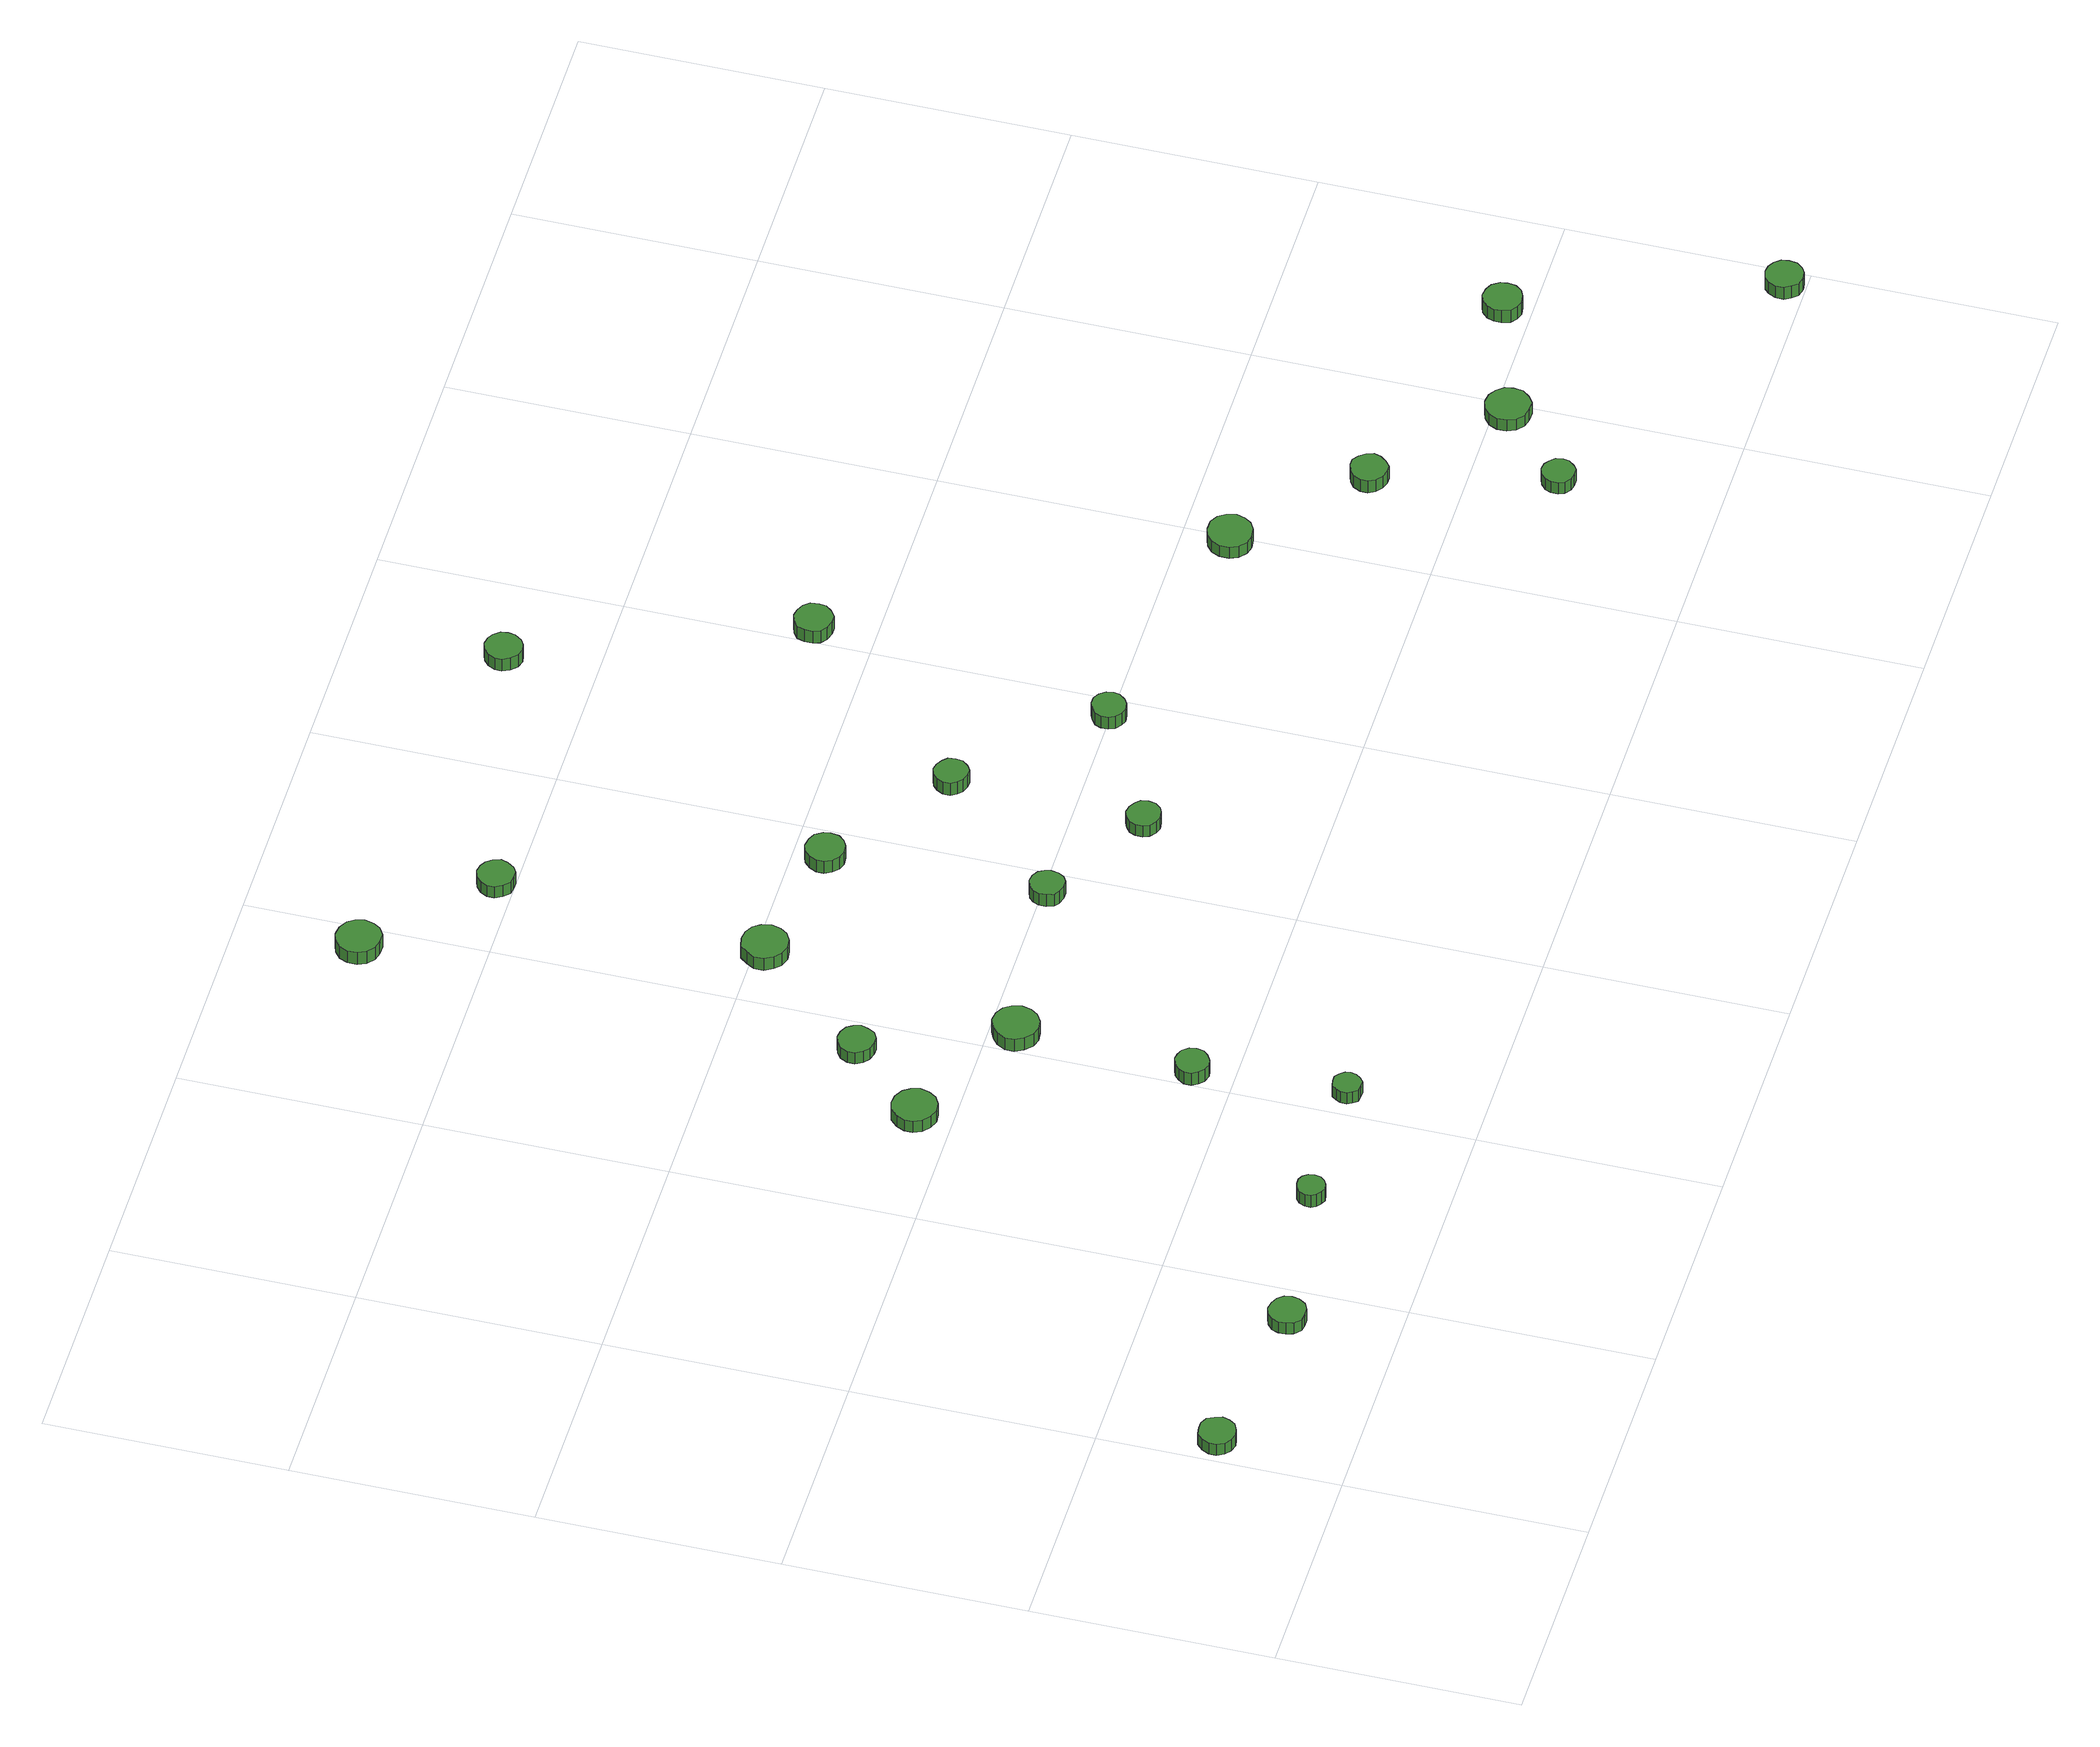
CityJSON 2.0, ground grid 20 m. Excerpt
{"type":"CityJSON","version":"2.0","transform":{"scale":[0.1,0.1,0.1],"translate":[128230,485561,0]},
"CityObjects":{
"tree1":{"type":"SolitaryVegetationObject","attributes":{"function":"something"},"geometry":[{"type":"MultiSurface","lod":"1","boundaries":[[[0,1,2,3,4,5,6,7,8,9,10,11,12,13,14]],[[15,16,17,18,19,20,21,22,23,24,25,26,27,28,29]],[[0,29,28,1]],[[1,28,27,2]],[[2,27,26,3]],[[3,26,25,4]],[[4,25,24,5]],[[5,24,23,6]],[[6,23,22,7]],[[7,22,21,8]],[[8,21,20,9]],[[9,20,19,10]],[[10,19,18,11]],[[11,18,17,12]],[[12,17,16,13]],[[13,16,15,14]],[[14,15,29,0]]]}]},
"tree2":{"type":"SolitaryVegetationObject","attributes":{"function":"something"},"geometry":[{"type":"MultiSurface","lod":"1","boundaries":[[[30,31,32,33,34,35,36,37,38,39,40,41,42,43,44]],[[45,46,47,48,49,50,51,52,53,54,55,56,57,58,59]],[[30,59,58,31]],[[31,58,57,32]],[[32,57,56,33]],[[33,56,55,34]],[[34,55,54,35]],[[35,54,53,36]],[[36,53,52,37]],[[37,52,51,38]],[[38,51,50,39]],[[39,50,49,40]],[[40,49,48,41]],[[41,48,47,42]],[[42,47,46,43]],[[43,46,45,44]],[[44,45,59,30]]]}]},
"tree3":{"type":"SolitaryVegetationObject","attributes":{"function":"something"},"geometry":[{"type":"MultiSurface","lod":"1","boundaries":[[[60,61,62,63,64,65,66,67,68,69,70,71,72,73,74]],[[75,76,77,78,79,80,81,82,83,84,85,86,87,88,89]],[[60,89,88,61]],[[61,88,87,62]],[[62,87,86,63]],[[63,86,85,64]],[[64,85,84,65]],[[65,84,83,66]],[[66,83,82,67]],[[67,82,81,68]],[[68,81,80,69]],[[69,80,79,70]],[[70,79,78,71]],[[71,78,77,72]],[[72,77,76,73]],[[73,76,75,74]],[[74,75,89,60]]]}]},
"tree4":{"type":"SolitaryVegetationObject","attributes":{"function":"something"},"geometry":[{"type":"MultiSurface","lod":"1","boundaries":[[[90,91,92,93,94,95,96,97,98,99,100,101,102,103,104]],[[105,106,107,108,109,110,111,112,113,114,115,116,117,118,119]],[[90,119,118,91]],[[91,118,117,92]],[[92,117,116,93]],[[93,116,115,94]],[[94,115,114,95]],[[95,114,113,96]],[[96,113,112,97]],[[97,112,111,98]],[[98,111,110,99]],[[99,110,109,100]],[[100,109,108,101]],[[101,108,107,102]],[[102,107,106,103]],[[103,106,105,104]],[[104,105,119,90]]]}]},
"tree5":{"type":"SolitaryVegetationObject","attributes":{"function":"something"},"geometry":[{"type":"MultiSurface","lod":"1","boundaries":[[[120,121,122,123,124,125,126,127,128,129,130,131,132,133,134]],[[135,136,137,138,139,140,141,142,143,144,145,146,147,148,149]],[[120,149,148,121]],[[121,148,147,122]],[[122,147,146,123]],[[123,146,145,124]],[[124,145,144,125]],[[125,144,143,126]],[[126,143,142,127]],[[127,142,141,128]],[[128,141,140,129]],[[129,140,139,130]],[[130,139,138,131]],[[131,138,137,132]],[[132,137,136,133]],[[133,136,135,134]],[[134,135,149,120]]]}]},
"tree6":{"type":"SolitaryVegetationObject","attributes":{"function":"something"},"geometry":[{"type":"MultiSurface","lod":"1","boundaries":[[[150,151,152,153,154,155,156,157,158,159,160,161,162,163,164]],[[165,166,167,168,169,170,171,172,173,174,175,176,177,178,179]],[[150,179,178,151]],[[151,178,177,152]],[[152,177,176,153]],[[153,176,175,154]],[[154,175,174,155]],[[155,174,173,156]],[[156,173,172,157]],[[157,172,171,158]],[[158,171,170,159]],[[159,170,169,160]],[[160,169,168,161]],[[161,168,167,162]],[[162,167,166,163]],[[163,166,165,164]],[[164,165,179,150]]]}]},
"tree7":{"type":"SolitaryVegetationObject","attributes":{"function":"something"},"geometry":[{"type":"MultiSurface","lod":"1","boundaries":[[[180,181,182,183,184,185,186,187,188,189,190,191,192,193,194]],[[195,196,197,198,199,200,201,202,203,204,205,206,207,208,209]],[[180,209,208,181]],[[181,208,207,182]],[[182,207,206,183]],[[183,206,205,184]],[[184,205,204,185]],[[185,204,203,186]],[[186,203,202,187]],[[187,202,201,188]],[[188,201,200,189]],[[189,200,199,190]],[[190,199,198,191]],[[191,198,197,192]],[[192,197,196,193]],[[193,196,195,194]],[[194,195,209,180]]]}]},
"tree8":{"type":"SolitaryVegetationObject","attributes":{"function":"something"},"geometry":[{"type":"MultiSurface","lod":"1","boundaries":[[[210,211,212,213,214,215,216,217,218,219,220,221,222,223,224]],[[225,226,227,228,229,230,231,232,233,234,235,236,237,238,239]],[[210,239,238,211]],[[211,238,237,212]],[[212,237,236,213]],[[213,236,235,214]],[[214,235,234,215]],[[215,234,233,216]],[[216,233,232,217]],[[217,232,231,218]],[[218,231,230,219]],[[219,230,229,220]],[[220,229,228,221]],[[221,228,227,222]],[[222,227,226,223]],[[223,226,225,224]],[[224,225,239,210]]]}]},
"tree9":{"type":"SolitaryVegetationObject","attributes":{"function":"something"},"geometry":[{"type":"MultiSurface","lod":"1","boundaries":[[[240,241,242,243,244,245,246,247,248,249,250,251,252,253,254]],[[255,256,257,258,259,260,261,262,263,264,265,266,267,268,269]],[[240,269,268,241]],[[241,268,267,242]],[[242,267,266,243]],[[243,266,265,244]],[[244,265,264,245]],[[245,264,263,246]],[[246,263,262,247]],[[247,262,261,248]],[[248,261,260,249]],[[249,260,259,250]],[[250,259,258,251]],[[251,258,257,252]],[[252,257,256,253]],[[253,256,255,254]],[[254,255,269,240]]]}]},
"tree10":{"type":"SolitaryVegetationObject","attributes":{"function":"something"},"geometry":[{"type":"MultiSurface","lod":"1","boundaries":[[[270,271,272,273,274,275,276,277,278,279,280,281,282,283,284]],[[285,286,287,288,289,290,291,292,293,294,295,296,297,298,299]],[[270,299,298,271]],[[271,298,297,272]],[[272,297,296,273]],[[273,296,295,274]],[[274,295,294,275]],[[275,294,293,276]],[[276,293,292,277]],[[277,292,291,278]],[[278,291,290,279]],[[279,290,289,280]],[[280,289,288,281]],[[281,288,287,282]],[[282,287,286,283]],[[283,286,285,284]],[[284,285,299,270]]]}]},
"tree11":{"type":"SolitaryVegetationObject","attributes":{"function":"something"},"geometry":[{"type":"MultiSurface","lod":"1","boundaries":[[[300,301,302,303,304,305,306,307,308,309,310,311,312,313,314]],[[315,316,317,318,319,320,321,322,323,324,325,326,327,328,329]],[[300,329,328,301]],[[301,328,327,302]],[[302,327,326,303]],[[303,326,325,304]],[[304,325,324,305]],[[305,324,323,306]],[[306,323,322,307]],[[307,322,321,308]],[[308,321,320,309]],[[309,320,319,310]],[[310,319,318,311]],[[311,318,317,312]],[[312,317,316,313]],[[313,316,315,314]],[[314,315,329,300]]]}]},
"tree12":{"type":"SolitaryVegetationObject","attributes":{"function":"something"},"geometry":[{"type":"MultiSurface","lod":"1","boundaries":[[[330,331,332,333,334,335,336,337,338,339,340,341,342,343,344]],[[345,346,347,348,349,350,351,352,353,354,355,356,357,358,359]],[[330,359,358,331]],[[331,358,357,332]],[[332,357,356,333]],[[333,356,355,334]],[[334,355,354,335]],[[335,354,353,336]],[[336,353,352,337]],[[337,352,351,338]],[[338,351,350,339]],[[339,350,349,340]],[[340,349,348,341]],[[341,348,347,342]],[[342,347,346,343]],[[343,346,345,344]],[[344,345,359,330]]]}]},
"tree13":{"type":"SolitaryVegetationObject","attributes":{"function":"something"},"geometry":[{"type":"MultiSurface","lod":"1","boundaries":[[[360,361,362,363,364,365,366,367,368,369,370,371,372,373,374]],[[375,376,377,378,379,380,381,382,383,384,385,386,387,388,389]],[[360,389,388,361]],[[361,388,387,362]],[[362,387,386,363]],[[363,386,385,364]],[[364,385,384,365]],[[365,384,383,366]],[[366,383,382,367]],[[367,382,381,368]],[[368,381,380,369]],[[369,380,379,370]],[[370,379,378,371]],[[371,378,377,372]],[[372,377,376,373]],[[373,376,375,374]],[[374,375,389,360]]]}]},
"tree14":{"type":"SolitaryVegetationObject","attributes":{"function":"something"},"geometry":[{"type":"MultiSurface","lod":"1","boundaries":[[[390,391,392,393,394,395,396,397,398,399,400,401,402,403,404]],[[405,406,407,408,409,410,411,412,413,414,415,416,417,418,419]],[[390,419,418,391]],[[391,418,417,392]],[[392,417,416,393]],[[393,416,415,394]],[[394,415,414,395]],[[395,414,413,396]],[[396,413,412,397]],[[397,412,411,398]],[[398,411,410,399]],[[399,410,409,400]],[[400,409,408,401]],[[401,408,407,402]],[[402,407,406,403]],[[403,406,405,404]],[[404,405,419,390]]]}]},
"tree15":{"type":"SolitaryVegetationObject","attributes":{"function":"something"},"geometry":[{"type":"MultiSurface","lod":"1","boundaries":[[[420,421,422,423,424,425,426,427,428,429,430,431,432,433,434]],[[435,436,437,438,439,440,441,442,443,444,445,446,447,448,449]],[[420,449,448,421]],[[421,448,447,422]],[[422,447,446,423]],[[423,446,445,424]],[[424,445,444,425]],[[425,444,443,426]],[[426,443,442,427]],[[427,442,441,428]],[[428,441,440,429]],[[429,440,439,430]],[[430,439,438,431]],[[431,438,437,432]],[[432,437,436,433]],[[433,436,435,434]],[[434,435,449,420]]]}]},
"tree16":{"type":"SolitaryVegetationObject","attributes":{"function":"something"},"geometry":[{"type":"MultiSurface","lod":"1","boundaries":[[[450,451,452,453,454,455,456,457,458,459,460,461,462,463,464]],[[465,466,467,468,469,470,471,472,473,474,475,476,477,478,479]],[[450,479,478,451]],[[451,478,477,452]],[[452,477,476,453]],[[453,476,475,454]],[[454,475,474,455]],[[455,474,473,456]],[[456,473,472,457]],[[457,472,471,458]],[[458,471,470,459]],[[459,470,469,460]],[[460,469,468,461]],[[461,468,467,462]],[[462,467,466,463]],[[463,466,465,464]],[[464,465,479,450]]]}]},
"tree17":{"type":"SolitaryVegetationObject","attributes":{"function":"something"},"geometry":[{"type":"MultiSurface","lod":"1","boundaries":[[[480,481,482,483,484,485,486,487,488,489,490,491,492,493,494]],[[495,496,497,498,499,500,501,502,503,504,505,506,507,508,509]],[[480,509,508,481]],[[481,508,507,482]],[[482,507,506,483]],[[483,506,505,484]],[[484,505,504,485]],[[485,504,503,486]],[[486,503,502,487]],[[487,502,501,488]],[[488,501,500,489]],[[489,500,499,490]],[[490,499,498,491]],[[491,498,497,492]],[[492,497,496,493]],[[493,496,495,494]],[[494,495,509,480]]]}]},
"tree18":{"type":"SolitaryVegetationObject","attributes":{"function":"something"},"geometry":[{"type":"MultiSurface","lod":"1","boundaries":[[[510,511,512,513,514,515,516,517,518,519,520,521,522,523,524]],[[525,526,527,528,529,530,531,532,533,534,535,536,537,538,539]],[[510,539,538,511]],[[511,538,537,512]],[[512,537,536,513]],[[513,536,535,514]],[[514,535,534,515]],[[515,534,533,516]],[[516,533,532,517]],[[517,532,531,518]],[[518,531,530,519]],[[519,530,529,520]],[[520,529,528,521]],[[521,528,527,522]],[[522,527,526,523]],[[523,526,525,524]],[[524,525,539,510]]]}]},
"tree19":{"type":"SolitaryVegetationObject","attributes":{"function":"something"},"geometry":[{"type":"MultiSurface","lod":"1","boundaries":[[[540,541,542,543,544,545,546,547,548,549,550,551,552,553,554]],[[555,556,557,558,559,560,561,562,563,564,565,566,567,568,569]],[[540,569,568,541]],[[541,568,567,542]],[[542,567,566,543]],[[543,566,565,544]],[[544,565,564,545]],[[545,564,563,546]],[[546,563,562,547]],[[547,562,561,548]],[[548,561,560,549]],[[549,560,559,550]],[[550,559,558,551]],[[551,558,557,552]],[[552,557,556,553]],[[553,556,555,554]],[[554,555,569,540]]]}]},
"tree20":{"type":"SolitaryVegetationObject","attributes":{"function":"something"},"geometry":[{"type":"MultiSurface","lod":"1","boundaries":[[[570,571,572,573,574,575,576,577,578,579,580,581,582,583,584]],[[585,586,587,588,589,590,591,592,593,594,595,596,597,598,599]],[[570,599,598,571]],[[571,598,597,572]],[[572,597,596,573]],[[573,596,595,574]],[[574,595,594,575]],[[575,594,593,576]],[[576,593,592,577]],[[577,592,591,578]],[[578,591,590,579]],[[579,590,589,580]],[[580,589,588,581]],[[581,588,587,582]],[[582,587,586,583]],[[583,586,585,584]],[[584,585,599,570]]]}]},
"tree21":{"type":"SolitaryVegetationObject","attributes":{"function":"something"},"geometry":[{"type":"MultiSurface","lod":"1","boundaries":[[[600,601,602,603,604,605,606,607,608,609,610,611,612,613,614]],[[615,616,617,618,619,620,621,622,623,624,625,626,627,628,629]],[[600,629,628,601]],[[601,628,627,602]],[[602,627,626,603]],[[603,626,625,604]],[[604,625,624,605]],[[605,624,623,606]],[[606,623,622,607]],[[607,622,621,608]],[[608,621,620,609]],[[609,620,619,610]],[[610,619,618,611]],[[611,618,617,612]],[[612,617,616,613]],[[613,616,615,614]],[[614,615,629,600]]]}]},
"tree22":{"type":"SolitaryVegetationObject","attributes":{"function":"something"},"geometry":[{"type":"MultiSurface","lod":"1","boundaries":[[[630,631,632,633,634,635,636,637,638,639,640,641,642,643,644]],[[645,646,647,648,649,650,651,652,653,654,655,656,657,658,659]],[[630,659,658,631]],[[631,658,657,632]],[[632,657,656,633]],[[633,656,655,634]],[[634,655,654,635]],[[635,654,653,636]],[[636,653,652,637]],[[637,652,651,638]],[[638,651,650,639]],[[639,650,649,640]],[[640,649,648,641]],[[641,648,647,642]],[[642,647,646,643]],[[643,646,645,644]],[[644,645,659,630]]]}]},
"tree23":{"type":"SolitaryVegetationObject","attributes":{"function":"something"},"geometry":[{"type":"MultiSurface","lod":"1","boundaries":[[[660,661,662,663,664,665,666,667,668,669,670,671,672,673,674]],[[675,676,677,678,679,680,681,682,683,684,685,686,687,688,689]],[[660,689,688,661]],[[661,688,687,662]],[[662,687,686,663]],[[663,686,685,664]],[[664,685,684,665]],[[665,684,683,666]],[[666,683,682,667]],[[667,682,681,668]],[[668,681,680,669]],[[669,680,679,670]],[[670,679,678,671]],[[671,678,677,672]],[[672,677,676,673]],[[673,676,675,674]],[[674,675,689,660]]]}]},
"tree24":{"type":"SolitaryVegetationObject","attributes":{"function":"something"},"geometry":[{"type":"MultiSurface","lod":"1","boundaries":[[[690,691,692,693,694,695,696,697,698,699,700,701,702,703,704]],[[705,706,707,708,709,710,711,712,713,714,715,716,717,718,719]],[[690,719,718,691]],[[691,718,717,692]],[[692,717,716,693]],[[693,716,715,694]],[[694,715,714,695]],[[695,714,713,696]],[[696,713,712,697]],[[697,712,711,698]],[[698,711,710,699]],[[699,710,709,700]],[[700,709,708,701]],[[701,708,707,702]],[[702,707,706,703]],[[703,706,705,704]],[[704,705,719,690]]]}]}
},
"vertices":[
[34,106,19],[32,112,19],[29,118,19],[23,121,19],[17,121,19],[11,120,19],[6,115,19],[3,109,19],[3,103,19],[6,97,19],[11,93,19],[17,91,19],[23,92,19],[29,95,19],[32,100,19],[32,100,7],[29,95,7],[23,92,7],[17,91,7],[11,93,7],[6,97,7],[3,103,7],[3,109,7],[6,115,7],[11,120,7],[17,121,7],[23,121,7],[29,118,7],[32,112,7],[34,106,7],
[178,89,19],[177,95,19],[173,100,19],[167,103,19],[161,104,19],[155,102,19],[150,98,19],[148,92,19],[148,86,19],[150,80,19],[155,75,19],[161,74,19],[167,74,19],[173,77,19],[177,83,19],[177,83,7],[173,77,7],[167,74,7],[161,74,7],[155,75,7],[150,80,7],[148,86,7],[148,92,7],[150,98,7],[155,102,7],[161,104,7],[167,103,7],[173,100,7],[177,95,7],[178,89,7],
[308,106,25],[307,111,25],[304,115,25],[300,117,25],[295,117,25],[291,116,25],[287,113,25],[285,108,25],[285,103,25],[287,99,25],[291,96,25],[295,94,25],[300,95,25],[304,97,25],[307,101,25],[307,101,12],[304,97,12],[300,95,12],[295,94,12],[291,96,12],[287,99,12],[285,103,12],[285,108,12],[287,113,12],[291,116,12],[295,117,12],[300,117,12],[304,115,12],[307,111,12],[308,106,12],
[327,431,18],[325,438,18],[321,444,18],[314,448,18],[306,449,18],[299,447,18],[293,441,18],[290,434,18],[290,427,18],[293,420,18],[299,415,18],[306,412,18],[314,413,18],[321,417,18],[325,423,18],[325,423,6],[321,417,6],[314,413,6],[306,412,6],[299,415,6],[293,420,6],[290,427,6],[290,434,6],[293,441,6],[299,447,6],[306,449,6],[314,448,6],[321,444,6],[325,438,6],[327,431,6],
[426,109,25],[425,113,25],[422,117,25],[418,120,25],[413,120,25],[408,119,25],[405,115,25],[403,111,25],[403,106,25],[405,102,25],[408,98,25],[413,97,25],[418,97,25],[422,100,25],[425,104,25],[425,104,13],[422,100,13],[418,97,13],[413,97,13],[408,98,13],[405,102,13],[403,106,13],[403,111,13],[405,115,13],[408,119,13],[413,120,13],[418,120,13],[422,117,13],[425,113,13],[426,109,13],
[420,232,25],[419,238,25],[415,243,25],[410,245,25],[405,246,25],[399,244,25],[395,240,25],[392,235,25],[392,229,25],[395,224,25],[399,220,25],[405,218,25],[410,219,25],[415,222,25],[419,226,25],[419,226,12],[415,222,12],[410,219,12],[405,218,12],[399,220,12],[395,224,12],[392,229,12],[392,235,12],[395,240,12],[399,244,12],[405,246,12],[410,245,12],[415,243,12],[419,238,12],[420,232,12],
[383,494,18],[381,500,18],[378,505,18],[372,508,18],[366,509,18],[360,507,18],[355,503,18],[352,497,18],[352,491,18],[355,485,18],[360,481,18],[366,479,18],[372,479,18],[378,482,18],[381,488,18],[381,488,6],[378,482,6],[372,479,6],[366,479,6],[360,481,6],[355,485,6],[352,491,6],[352,497,6],[355,503,6],[360,507,6],[366,509,6],[372,508,6],[378,505,6],[381,500,6],[383,494,6],
[436,378,19],[434,386,19],[430,392,19],[423,396,19],[415,397,19],[408,394,19],[402,389,19],[398,382,19],[398,374,19],[402,367,19],[408,361,19],[415,359,19],[423,360,19],[430,364,19],[434,370,19],[434,370,6],[430,364,6],[423,360,6],[415,359,6],[408,361,6],[402,367,6],[398,374,6],[398,382,6],[402,389,6],[408,394,6],[415,397,6],[423,396,6],[430,392,6],[434,386,6],[436,378,6],
[472,591,19],[470,599,19],[466,605,19],[459,609,19],[451,610,19],[443,608,19],[438,602,19],[434,595,19],[434,587,19],[438,580,19],[443,575,19],[451,572,19],[459,573,19],[466,577,19],[470,583,19],[470,583,6],[466,577,6],[459,573,6],[451,572,6],[443,575,6],[438,580,6],[434,587,6],[434,595,6],[438,602,6],[443,608,6],[451,610,6],[459,609,6],[466,605,6],[470,599,6],[472,591,6],
[395,900,18],[393,907,18],[389,913,18],[382,917,18],[374,918,18],[367,916,18],[361,911,18],[358,904,18],[358,896,18],[361,889,18],[367,884,18],[374,882,18],[382,882,18],[389,886,18],[393,892,18],[393,892,5],[389,886,5],[382,882,5],[374,882,5],[367,884,5],[361,889,5],[358,896,5],[358,904,5],[361,911,5],[367,916,5],[374,918,5],[382,917,5],[389,913,5],[393,907,5],[395,900,5],
[582,394,25],[581,399,25],[578,404,25],[573,407,25],[567,408,25],[561,406,25],[557,402,25],[555,397,25],[555,391,25],[557,385,25],[561,382,25],[567,380,25],[573,380,25],[578,383,25],[581,388,25],[581,388,12],[578,383,12],[573,380,12],[567,380,12],[561,382,12],[557,385,12],[555,391,12],[555,397,12],[557,402,12],[561,406,12],[567,408,12],[573,407,12],[578,404,12],[581,399,12],[582,394,12],
[489,815,17],[487,821,17],[483,826,17],[478,829,17],[472,830,17],[466,828,17],[461,824,17],[458,818,17],[458,812,17],[461,806,17],[466,801,17],[472,800,17],[478,800,17],[483,803,17],[487,809,17],[487,809,5],[483,803,5],[478,800,5],[472,800,5],[466,801,5],[461,806,5],[458,812,5],[458,818,5],[461,824,5],[466,828,5],[472,830,5],[478,829,5],[483,826,5],[487,821,5],[489,815,5],
[586,574,16],[585,580,16],[581,586,16],[575,589,16],[568,590,16],[562,588,16],[557,583,16],[554,577,16],[554,571,16],[557,565,16],[562,560,16],[568,558,16],[575,559,16],[581,562,16],[585,567,16],[585,567,3],[581,562,3],[575,559,3],[568,558,3],[562,560,3],[557,565,3],[554,571,3],[554,577,3],[557,583,3],[562,588,3],[568,590,3],[575,589,3],[581,586,3],[585,580,3],[586,574,3],
[677,341,25],[676,347,25],[672,351,25],[667,354,25],[661,355,25],[656,353,25],[651,349,25],[649,344,25],[649,338,25],[651,333,25],[656,329,25],[661,327,25],[667,328,25],[672,330,25],[676,335,25],[676,335,13],[672,330,13],[667,328,13],[661,327,13],[656,329,13],[651,333,13],[649,338,13],[649,344,13],[651,349,13],[656,353,13],[661,355,13],[667,354,13],[672,351,13],[676,347,13],[677,341,13],
[683,499,25],[682,505,25],[678,509,25],[673,512,25],[668,513,25],[662,511,25],[658,507,25],[655,502,25],[655,496,25],[658,491,25],[662,487,25],[668,485,25],[673,485,25],[678,488,25],[682,493,25],[682,493,12],[678,488,12],[673,485,12],[668,485,12],[662,487,12],[658,491,12],[655,496,12],[655,502,12],[658,507,12],[662,511,12],[668,513,12],[673,512,12],[678,509,12],[682,505,12],[683,499,12],
[787,399,25],[786,405,25],[782,410,25],[777,413,25],[771,413,25],[766,411,25],[761,407,25],[759,402,25],[759,396,25],[761,391,25],[766,387,25],[771,385,25],[777,386,25],[782,389,25],[786,394,25],[786,394,12],[782,389,12],[777,386,12],[771,385,12],[766,387,12],[761,391,12],[759,396,12],[759,402,12],[761,407,12],[766,411,12],[771,413,12],[777,413,12],[782,410,12],[786,405,12],[787,399,12],
[735,876,17],[734,882,17],[730,887,17],[725,890,17],[719,891,17],[713,889,17],[708,885,17],[705,879,17],[705,873,17],[708,867,17],[713,862,17],[719,860,17],[725,861,17],[730,864,17],[734,870,17],[734,870,4],[730,864,4],[725,861,4],[719,860,4],[713,862,4],[708,867,4],[705,873,4],[705,879,4],[708,885,4],[713,889,4],[719,891,4],[725,890,4],[730,887,4],[734,882,4],[735,876,4],
[828,649,19],[827,656,19],[823,661,19],[817,664,19],[811,665,19],[804,663,19],[799,659,19],[797,653,19],[797,646,19],[799,640,19],[804,636,19],[811,634,19],[817,634,19],[823,638,19],[827,643,19],[827,643,6],[823,638,6],[817,634,6],[811,634,6],[804,636,6],[799,640,6],[797,646,6],[797,653,6],[799,659,6],[804,663,6],[811,665,6],[817,664,6],[823,661,6],[827,656,6],[828,649,6],
[1010,360,19],[1008,368,19],[1004,374,19],[997,378,19],[989,378,19],[982,376,19],[976,371,19],[973,364,19],[973,356,19],[976,349,19],[982,344,19],[989,342,19],[997,343,19],[1004,347,19],[1008,353,19],[1008,353,7],[1004,347,7],[997,343,7],[989,342,7],[982,344,7],[976,349,7],[973,356,7],[973,364,7],[976,371,7],[982,376,7],[989,378,7],[997,378,7],[1004,374,7],[1008,368,7],[1010,360,7],
[1131,128,25],[1130,134,25],[1126,138,25],[1122,141,25],[1116,142,25],[1111,140,25],[1106,136,25],[1104,131,25],[1104,125,25],[1106,120,25],[1111,116,25],[1116,115,25],[1122,115,25],[1126,118,25],[1130,123,25],[1130,123,13],[1126,118,13],[1122,115,13],[1116,115,13],[1111,116,13],[1106,120,13],[1104,125,13],[1104,131,13],[1106,136,13],[1111,140,13],[1116,142,13],[1122,141,13],[1126,138,13],[1130,134,13],[1131,128,13],
[1104,274,19],[1102,280,19],[1098,285,19],[1093,289,19],[1087,289,19],[1081,287,19],[1076,283,19],[1073,277,19],[1073,271,19],[1076,265,19],[1081,261,19],[1087,259,19],[1093,259,19],[1098,263,19],[1102,268,19],[1102,268,6],[1098,263,6],[1093,259,6],[1087,259,6],[1081,261,6],[1076,265,6],[1073,271,6],[1073,277,6],[1076,283,6],[1081,287,6],[1087,289,6],[1093,289,6],[1098,285,6],[1102,280,6],[1104,274,6],
[1204,188,18],[1203,195,18],[1198,201,18],[1192,205,18],[1184,206,18],[1177,204,18],[1171,199,18],[1168,192,18],[1168,184,18],[1171,177,18],[1177,172,18],[1184,170,18],[1192,170,18],[1198,174,18],[1203,180,18],[1203,180,6],[1198,174,6],[1192,170,6],[1184,170,6],[1177,172,6],[1171,177,6],[1168,184,6],[1168,192,6],[1171,199,6],[1177,204,6],[1184,206,6],[1192,205,6],[1198,201,6],[1203,195,6],[1204,188,6],
[1315,223,19],[1314,229,19],[1310,235,19],[1304,238,19],[1297,239,19],[1291,237,19],[1286,232,19],[1284,226,19],[1284,220,19],[1286,213,19],[1291,209,19],[1297,207,19],[1304,208,19],[1310,211,19],[1314,216,19],[1314,216,6],[1310,211,6],[1304,208,6],[1297,207,6],[1291,209,6],[1286,213,6],[1284,220,6],[1284,226,6],[1286,232,6],[1291,237,6],[1297,239,6],[1304,238,6],[1310,235,6],[1314,229,6],[1315,223,6],
[1396,17,20],[1395,23,20],[1391,28,20],[1386,31,20],[1380,32,20],[1373,30,20],[1369,26,20],[1366,20,20],[1366,13,20],[1369,8,20],[1373,3,20],[1380,1,20],[1386,2,20],[1391,5,20],[1395,10,20],[1395,10,7],[1391,5,7],[1386,2,7],[1380,1,7],[1373,3,7],[1369,8,7],[1366,13,7],[1366,20,7],[1369,26,7],[1373,30,7],[1380,32,7],[1386,31,7],[1391,28,7],[1395,23,7],[1396,17,7]
]}
